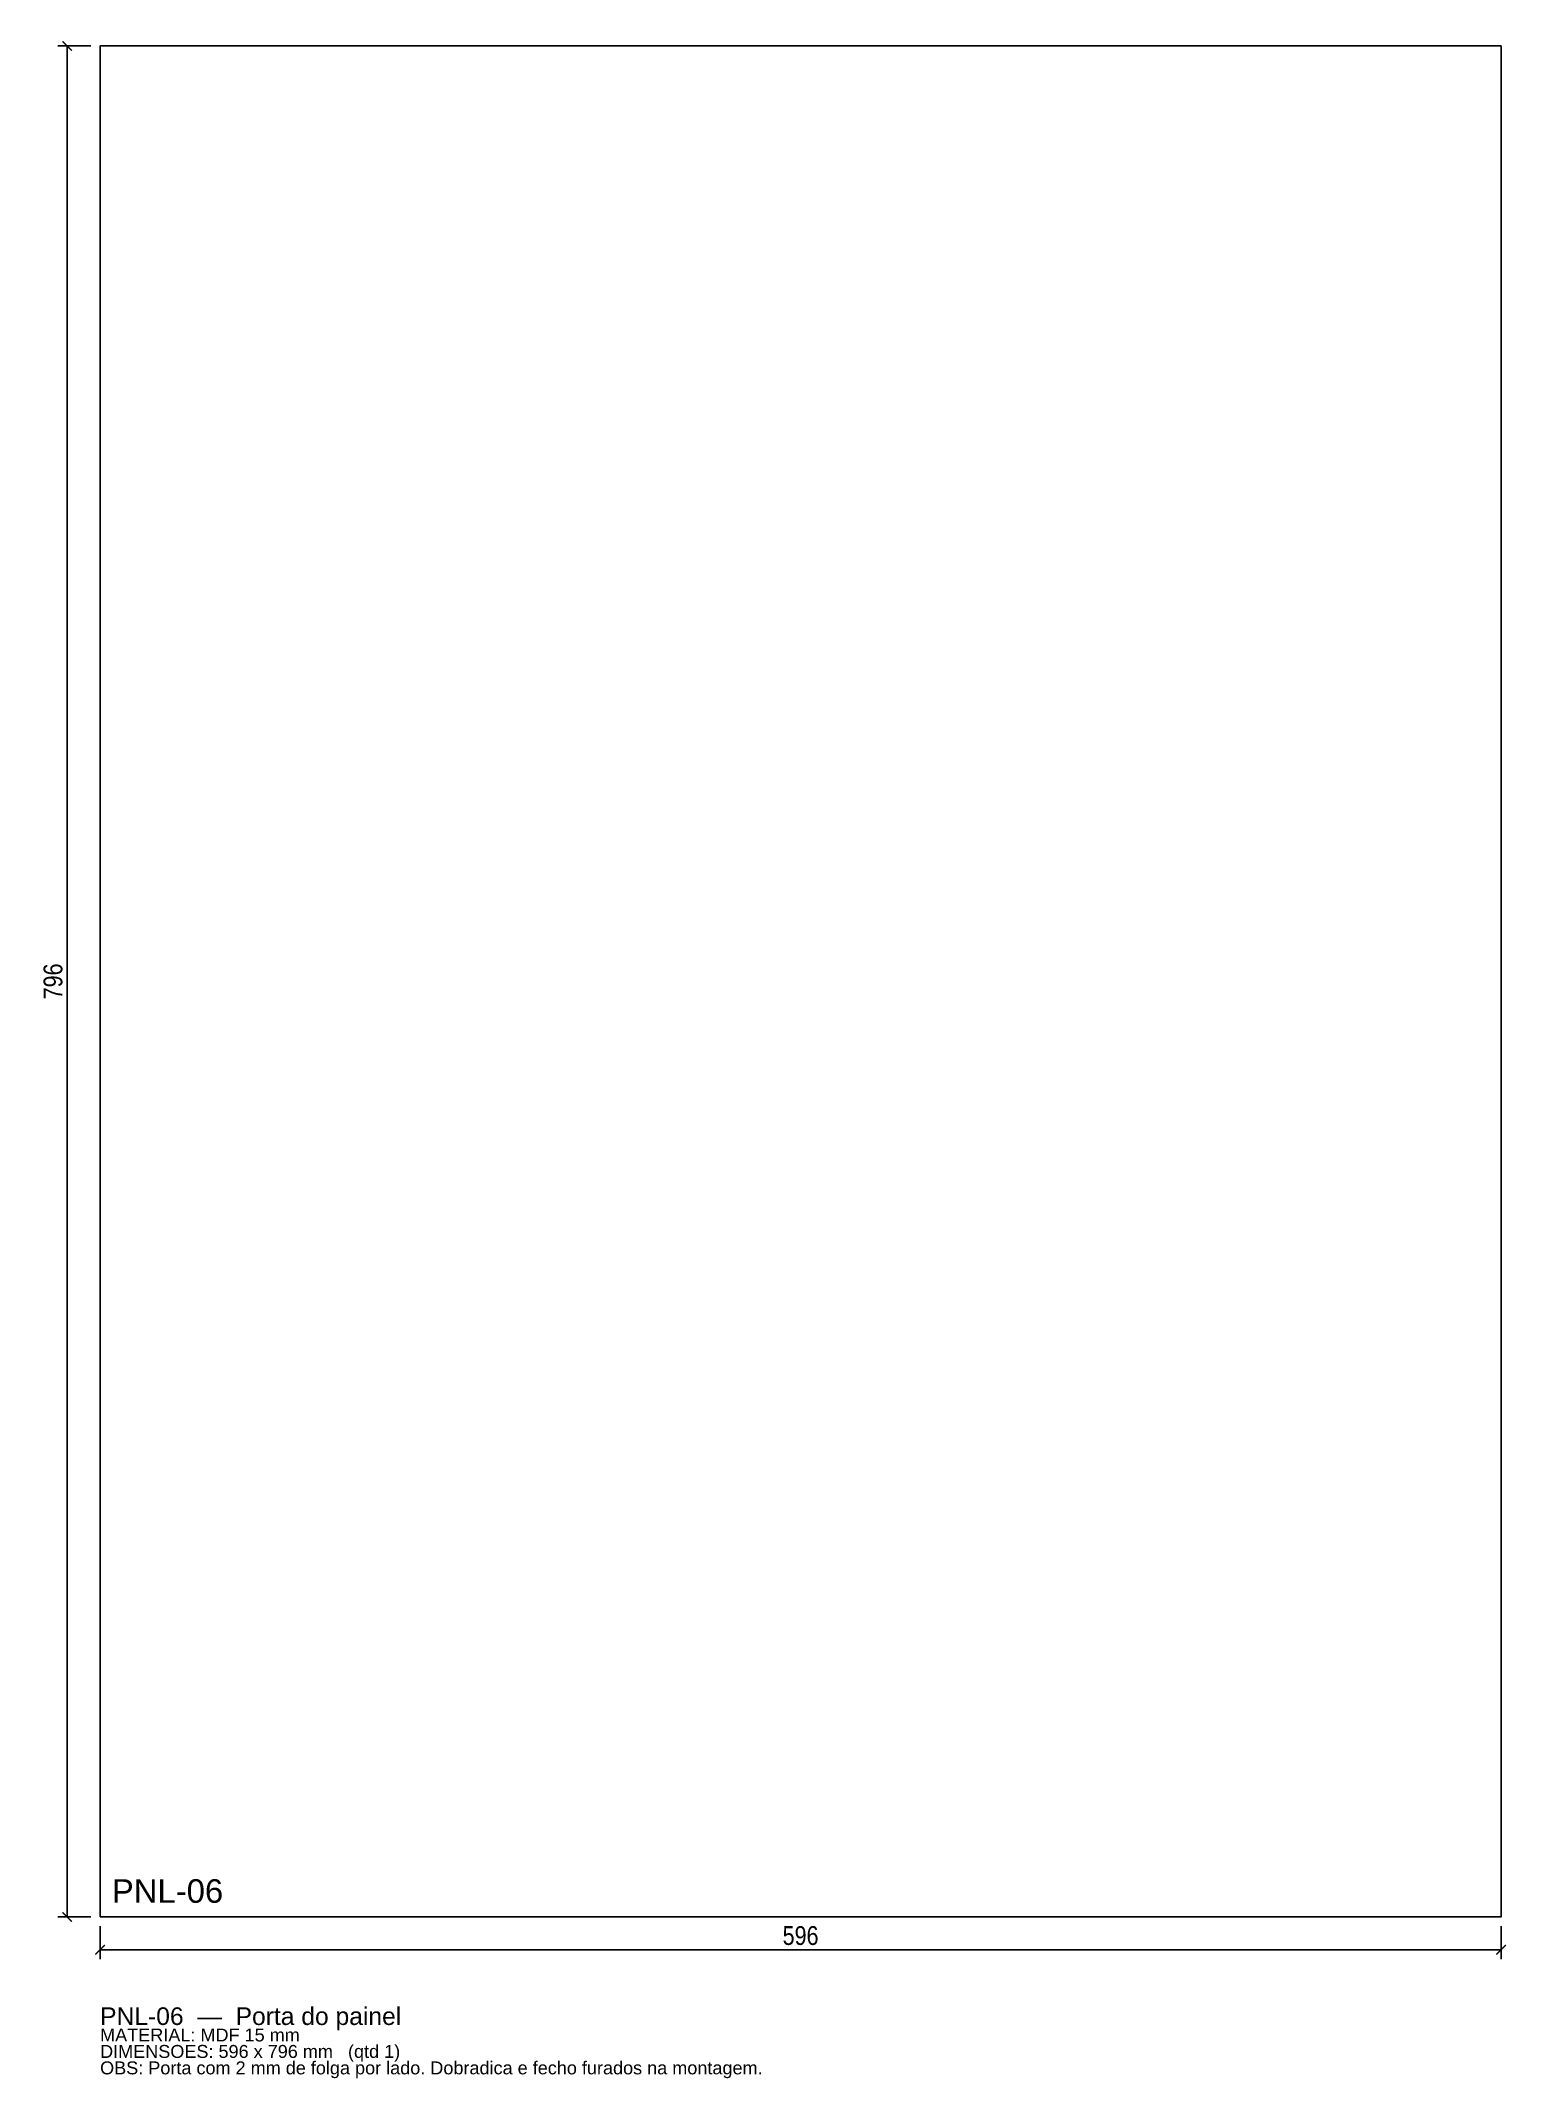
# Model space of a CAD drawing. Header units: millimetres. Extents: x -25 to 598, y -69 to 798.
import ezdxf

# ---------------------------------------------------------------- set-up
doc = ezdxf.new("R2010")
doc.units = ezdxf.units.MM
for name, color, linetype in [('CORTE', 1, 'Continuous'), ('COTA', 4, 'Continuous'), ('GRAVACAO', 3, 'Continuous'), ('TEXTO', 7, 'Continuous')]:
    doc.layers.add(name, color=color, linetype=linetype)
doc.styles.add('ARIAL', font='arial.ttf')
doc.styles.add('OpenSansCondensed-Light', font='OpenSansCondensed-Light.ttf')
doc.dimstyles.new('EZDXF', dxfattribs={"dimtxt": 8, "dimasz": 4, "dimexe": 4, "dimexo": 4, "dimgap": 2, "dimtad": 1, "dimdec": 0, "dimdsep": 46, "dimtxsty": 'OpenSansCondensed-Light', "dimblk": 'ARCHTICK', "dimcen": 2.5, "dimclrd": 4, "dimclre": 4, "dimclrt": 4, "dimazin": 3, "dimtfac": 0.5, "dimtmove": 2, "dimatfit": 3})

# ---------------------------------------------------------------- blocks, each defined once
blk = doc.blocks.new('_ARCHTICK')
at = {"color": 0, "linetype": 'BYBLOCK', "const_width": 0.15}
blk.add_lwpolyline([(-0.5, -0.5), (0.5, 0.5)], dxfattribs=at)

msp = doc.modelspace()

# ---------------------------------------------------------------- linework, layer by layer
at = {"layer": 'CORTE'}
msp.add_lwpolyline([(0, 0), (596, 0), (596, 796), (0, 796)], close=True, dxfattribs=at)

# ---------------------------------------------------------------- texts
at = {"layer": 'GRAVACAO', "style": 'ARIAL'}
msp.add_text('PNL-06', height=10, dxfattribs=at).set_placement((5, 6))
at = {"layer": 'TEXTO', "style": 'ARIAL'}
for s, height, p in [('PNL-06  —  Porta do painel', 7.5, (0, -46)), ('MATERIAL: MDF 15 mm', 5.5, (0, -53)), ('DIMENSOES: 596 x 796 mm   (qtd 1)', 5.5, (0, -60)), ('OBS: Porta com 2 mm de folga por lado. Dobradica e fecho furados na montagem.', 5.5, (0, -67))]:
    msp.add_text(s, height=height, dxfattribs=at).set_placement(p)

# ---------------------------------------------------------------- dimensions: what is measured, and where the dimension line sits
at = {"layer": 'COTA'}
msp.add_linear_dim(base=(-14, 0), p1=(0, 0), p2=(0, 796), angle=90, dimstyle='EZDXF', dxfattribs=at).render()
msp.add_linear_dim(base=(0, -14), p1=(0, 0), p2=(596, 0), dimstyle='EZDXF', dxfattribs=at).render()

doc.saveas('drawing.dxf')
